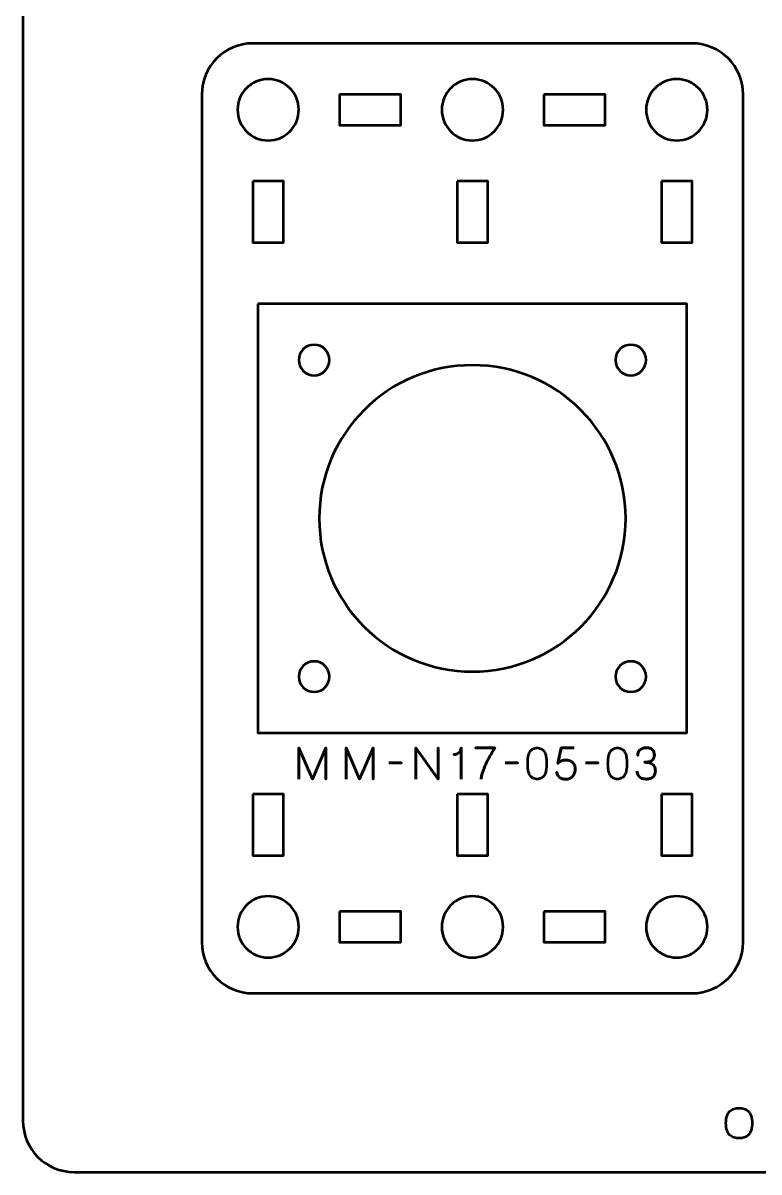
# Model space of a CAD drawing. Header units: centimetres. Extents: x -17.9 to -3.1, y -25.3 to -4.3.
# Drawn here: x -17.9 to -10.69, y -25.35 to -14.1 of the extents above; entities that cross this region are included whole.
import ezdxf

# ---------------------------------------------------------------- set-up
doc = ezdxf.new("R2010")
doc.units = ezdxf.units.CM
doc.header["$MEASUREMENT"] = 0
doc.layers.add('Layer 1', color=7, linetype='Continuous')

msp = doc.modelspace()

# ---------------------------------------------------------------- linework, layer by layer
at = {"layer": 'Layer 1', "color": 7, "lineweight": 53}
msp.add_open_spline([(-17.90003, -24.8499), (-17.90003, -24.8499), (-17.90003, -4.84994), (-17.90003, -4.84994), (-17.90003, -4.84994), (-17.90003, -4.57297), (-17.67694, -4.34998), (-17.39994, -4.34998), (-17.39994, -4.34998), (-17.39994, -4.34998), (-3.60007, -4.34998), (-3.60007, -4.34998), (-3.60007, -4.34998), (-3.32293, -4.34998), (-3.09997, -4.57297), (-3.09997, -4.84994), (-3.09997, -4.84994), (-3.09997, -4.84994), (-3.09997, -24.8499), (-3.09997, -24.8499), (-3.09997, -24.8499), (-3.09997, -25.1269), (-3.32293, -25.34999), (-3.60007, -25.34999), (-3.60007, -25.34999), (-3.60007, -25.34999), (-17.39994, -25.34999), (-17.39994, -25.34999), (-17.39994, -25.34999), (-17.67694, -25.34999), (-17.90003, -25.1269), (-17.90003, -24.8499)], degree=3, knots=[0, 0, 0, 0, 0.125, 0.125, 0.125, 0.125, 0.25, 0.25, 0.25, 0.25, 0.375, 0.375, 0.375, 0.375, 0.5, 0.5, 0.5, 0.5, 0.625, 0.625, 0.625, 0.625, 0.75, 0.75, 0.75, 0.75, 0.875, 0.875, 0.875, 0.875, 1, 1, 1, 1], dxfattribs=at)
at = {"layer": 'Layer 1', "color": 2, "lineweight": 53}
msp.add_open_spline([(-15.64991, -14.29991), (-15.64991, -14.29991), (-11.35002, -14.29991), (-11.35002, -14.29991), (-11.35002, -14.29991), (-11.07302, -14.29991), (-10.84992, -14.52301), (-10.84992, -14.80001), (-10.84992, -14.80001), (-10.84992, -14.80001), (-10.84992, -23.09991), (-10.84992, -23.09991), (-10.84992, -23.09991), (-10.84992, -23.37691), (-11.07302, -23.60001), (-11.35002, -23.60001), (-11.35002, -23.60001), (-11.35002, -23.60001), (-15.64991, -23.60001), (-15.64991, -23.60001), (-15.64991, -23.60001), (-15.92691, -23.60001), (-16.15001, -23.37691), (-16.15001, -23.09991), (-16.15001, -23.09991), (-16.15001, -23.09991), (-16.15001, -14.80001), (-16.15001, -14.80001), (-16.15001, -14.80001), (-16.15001, -14.52301), (-15.92691, -14.29991), (-15.64991, -14.29991)], degree=3, knots=[0, 0, 0, 0, 0.125, 0.125, 0.125, 0.125, 0.25, 0.25, 0.25, 0.25, 0.375, 0.375, 0.375, 0.375, 0.5, 0.5, 0.5, 0.5, 0.625, 0.625, 0.625, 0.625, 0.75, 0.75, 0.75, 0.75, 0.875, 0.875, 0.875, 0.875, 1, 1, 1, 1], dxfattribs=at)
at = {"layer": 'Layer 1', "lineweight": 53}
for points in [[(-15.1999, -14.94994), (-15.1999, -15.11571), (-15.33428, -15.24994), (-15.49991, -15.24994), (-15.49991, -15.24994), (-15.66568, -15.24994), (-15.79991, -15.11571), (-15.79991, -14.94994), (-15.79991, -14.94994), (-15.79991, -14.78428), (-15.66568, -14.64994), (-15.49991, -14.64994), (-15.49991, -14.64994), (-15.33428, -14.64994), (-15.1999, -14.78428), (-15.1999, -14.94994)], [(-13.19998, -14.94994), (-13.19998, -15.11571), (-13.33432, -15.24994), (-13.49997, -15.24994), (-13.49997, -15.24994), (-13.6656, -15.24994), (-13.79998, -15.11571), (-13.79998, -14.94994), (-13.79998, -14.94994), (-13.79998, -14.78428), (-13.6656, -14.64994), (-13.49997, -14.64994), (-13.49997, -14.64994), (-13.33432, -14.64994), (-13.19998, -14.78428), (-13.19998, -14.94994)], [(-11.20001, -14.94994), (-11.20001, -15.11571), (-11.33425, -15.24994), (-11.50002, -15.24994), (-11.50002, -15.24994), (-11.66568, -15.24994), (-11.80002, -15.11571), (-11.80002, -14.94994), (-11.80002, -14.94994), (-11.80002, -14.78428), (-11.66568, -14.64994), (-11.50002, -14.64994), (-11.50002, -14.64994), (-11.33425, -14.64994), (-11.20001, -14.78428), (-11.20001, -14.94994)], [(-14.8, -14.80001), (-14.8, -14.80001), (-14.19999, -14.80001), (-14.19999, -14.80001), (-14.19999, -14.80001), (-14.19999, -14.80001), (-14.19999, -15.10001), (-14.19999, -15.10001), (-14.19999, -15.10001), (-14.19999, -15.10001), (-14.8, -15.10001), (-14.8, -15.10001), (-14.8, -15.10001), (-14.8, -15.10001), (-14.8, -14.80001), (-14.8, -14.80001)], [(-12.79993, -14.80001), (-12.79993, -14.80001), (-12.19993, -14.80001), (-12.19993, -14.80001), (-12.19993, -14.80001), (-12.19993, -14.80001), (-12.19993, -15.10001), (-12.19993, -15.10001), (-12.19993, -15.10001), (-12.19993, -15.10001), (-12.79993, -15.10001), (-12.79993, -15.10001), (-12.79993, -15.10001), (-12.79993, -15.10001), (-12.79993, -14.80001), (-12.79993, -14.80001)], [(-15.64998, -15.64996), (-15.64998, -15.64996), (-15.34998, -15.64996), (-15.34998, -15.64996), (-15.34998, -15.64996), (-15.34998, -15.64996), (-15.34998, -16.24996), (-15.34998, -16.24996), (-15.34998, -16.24996), (-15.34998, -16.24996), (-15.64998, -16.24996), (-15.64998, -16.24996), (-15.64998, -16.24996), (-15.64998, -16.24996), (-15.64998, -15.64996), (-15.64998, -15.64996)], [(-13.65005, -15.64996), (-13.65005, -15.64996), (-13.35005, -15.64996), (-13.35005, -15.64996), (-13.35005, -15.64996), (-13.35005, -15.64996), (-13.35005, -16.24996), (-13.35005, -16.24996), (-13.35005, -16.24996), (-13.35005, -16.24996), (-13.65005, -16.24996), (-13.65005, -16.24996), (-13.65005, -16.24996), (-13.65005, -16.24996), (-13.65005, -15.64996), (-13.65005, -15.64996)], [(-11.64995, -15.64996), (-11.64995, -15.64996), (-11.34994, -15.64996), (-11.34994, -15.64996), (-11.34994, -15.64996), (-11.34994, -15.64996), (-11.34994, -16.24996), (-11.34994, -16.24996), (-11.34994, -16.24996), (-11.34994, -16.24996), (-11.64995, -16.24996), (-11.64995, -16.24996), (-11.64995, -16.24996), (-11.64995, -16.24996), (-11.64995, -15.64996), (-11.64995, -15.64996)], [(-15.64998, -21.64996), (-15.64998, -21.64996), (-15.34998, -21.64996), (-15.34998, -21.64996), (-15.34998, -21.64996), (-15.34998, -21.64996), (-15.34998, -22.24996), (-15.34998, -22.24996), (-15.34998, -22.24996), (-15.34998, -22.24996), (-15.64998, -22.24996), (-15.64998, -22.24996), (-15.64998, -22.24996), (-15.64998, -22.24996), (-15.64998, -21.64996), (-15.64998, -21.64996)], [(-13.65005, -21.64996), (-13.65005, -21.64996), (-13.35005, -21.64996), (-13.35005, -21.64996), (-13.35005, -21.64996), (-13.35005, -21.64996), (-13.35005, -22.24996), (-13.35005, -22.24996), (-13.35005, -22.24996), (-13.35005, -22.24996), (-13.65005, -22.24996), (-13.65005, -22.24996), (-13.65005, -22.24996), (-13.65005, -22.24996), (-13.65005, -21.64996), (-13.65005, -21.64996)], [(-11.64995, -21.64996), (-11.64995, -21.64996), (-11.34994, -21.64996), (-11.34994, -21.64996), (-11.34994, -21.64996), (-11.34994, -21.64996), (-11.34994, -22.24996), (-11.34994, -22.24996), (-11.34994, -22.24996), (-11.34994, -22.24996), (-11.64995, -22.24996), (-11.64995, -22.24996), (-11.64995, -22.24996), (-11.64995, -22.24996), (-11.64995, -21.64996), (-11.64995, -21.64996)], [(-15.1999, -22.94998), (-15.1999, -23.11561), (-15.33428, -23.24998), (-15.49991, -23.24998), (-15.49991, -23.24998), (-15.66568, -23.24998), (-15.79991, -23.11561), (-15.79991, -22.94998), (-15.79991, -22.94998), (-15.79991, -22.78421), (-15.66568, -22.64998), (-15.49991, -22.64998), (-15.49991, -22.64998), (-15.33428, -22.64998), (-15.1999, -22.78421), (-15.1999, -22.94998)], [(-13.19998, -22.94998), (-13.19998, -23.11561), (-13.33432, -23.24998), (-13.49997, -23.24998), (-13.49997, -23.24998), (-13.6656, -23.24998), (-13.79998, -23.11561), (-13.79998, -22.94998), (-13.79998, -22.94998), (-13.79998, -22.78421), (-13.6656, -22.64998), (-13.49997, -22.64998), (-13.49997, -22.64998), (-13.33432, -22.64998), (-13.19998, -22.78421), (-13.19998, -22.94998)], [(-11.20001, -22.94998), (-11.20001, -23.11561), (-11.33425, -23.24998), (-11.50002, -23.24998), (-11.50002, -23.24998), (-11.66568, -23.24998), (-11.80002, -23.11561), (-11.80002, -22.94998), (-11.80002, -22.94998), (-11.80002, -22.78421), (-11.66568, -22.64998), (-11.50002, -22.64998), (-11.50002, -22.64998), (-11.33425, -22.64998), (-11.20001, -22.78421), (-11.20001, -22.94998)], [(-14.8, -22.79991), (-14.8, -22.79991), (-14.19999, -22.79991), (-14.19999, -22.79991), (-14.19999, -22.79991), (-14.19999, -22.79991), (-14.19999, -23.09991), (-14.19999, -23.09991), (-14.19999, -23.09991), (-14.19999, -23.09991), (-14.8, -23.09991), (-14.8, -23.09991), (-14.8, -23.09991), (-14.8, -23.09991), (-14.8, -22.79991), (-14.8, -22.79991)], [(-12.79993, -22.79991), (-12.79993, -22.79991), (-12.19993, -22.79991), (-12.19993, -22.79991), (-12.19993, -22.79991), (-12.19993, -22.79991), (-12.19993, -23.09991), (-12.19993, -23.09991), (-12.19993, -23.09991), (-12.19993, -23.09991), (-12.79993, -23.09991), (-12.79993, -23.09991), (-12.79993, -23.09991), (-12.79993, -23.09991), (-12.79993, -22.79991), (-12.79993, -22.79991)]]:
    msp.add_open_spline(points, degree=3, knots=[0, 0, 0, 0, 0.25, 0.25, 0.25, 0.25, 0.5, 0.5, 0.5, 0.5, 0.75, 0.75, 0.75, 0.75, 1, 1, 1, 1], dxfattribs=at)
at = {"layer": 'Layer 1', "color": 30, "lineweight": 53}
for points, knots in [([(-15.60001, -16.84999), (-15.60001, -16.84999), (-11.40001, -16.84999), (-11.40001, -16.84999), (-11.40001, -16.84999), (-11.40001, -16.84999), (-11.40001, -21.04999), (-11.40001, -21.04999), (-11.40001, -21.04999), (-11.40001, -21.04999), (-15.60001, -21.04999), (-15.60001, -21.04999), (-15.60001, -21.04999), (-15.60001, -21.04999), (-15.60001, -16.84999), (-15.60001, -16.84999)], [0, 0, 0, 0, 0.25, 0.25, 0.25, 0.25, 0.5, 0.5, 0.5, 0.5, 0.75, 0.75, 0.75, 0.75, 1, 1, 1, 1]), ([(-15.19816, -21.50258), (-15.19816, -21.50258), (-15.19816, -21.19736), (-15.19816, -21.19736), (-15.19816, -21.19736), (-15.19816, -21.19736), (-15.06693, -21.50258), (-15.06693, -21.50258), (-15.06693, -21.50258), (-15.06693, -21.50258), (-14.93527, -21.19736), (-14.93527, -21.19736), (-14.93527, -21.19736), (-14.93527, -21.19736), (-14.93527, -21.50258), (-14.93527, -21.50258), (-14.93527, -21.50258), (-14.93527, -21.50258), (-14.93527, -21.19736), (-14.93527, -21.19736), (-14.93527, -21.19736), (-14.93527, -21.19736), (-15.06693, -21.50258), (-15.06693, -21.50258), (-15.06693, -21.50258), (-15.06693, -21.50258), (-15.19816, -21.19736), (-15.19816, -21.19736), (-15.19816, -21.19736), (-15.19816, -21.19736), (-15.19816, -21.50258), (-15.19816, -21.50258)], [0, 0, 0, 0, 0.125, 0.125, 0.125, 0.125, 0.25, 0.25, 0.25, 0.25, 0.375, 0.375, 0.375, 0.375, 0.5, 0.5, 0.5, 0.5, 0.625, 0.625, 0.625, 0.625, 0.75, 0.75, 0.75, 0.75, 0.875, 0.875, 0.875, 0.875, 1, 1, 1, 1]), ([(-14.73546, -21.50258), (-14.73546, -21.50258), (-14.73546, -21.19736), (-14.73546, -21.19736), (-14.73546, -21.19736), (-14.73546, -21.19736), (-14.60423, -21.50258), (-14.60423, -21.50258), (-14.60423, -21.50258), (-14.60423, -21.50258), (-14.47257, -21.19736), (-14.47257, -21.19736), (-14.47257, -21.19736), (-14.47257, -21.19736), (-14.47257, -21.50258), (-14.47257, -21.50258), (-14.47257, -21.50258), (-14.47257, -21.50258), (-14.47257, -21.19736), (-14.47257, -21.19736), (-14.47257, -21.19736), (-14.47257, -21.19736), (-14.60423, -21.50258), (-14.60423, -21.50258), (-14.60423, -21.50258), (-14.60423, -21.50258), (-14.73546, -21.19736), (-14.73546, -21.19736), (-14.73546, -21.19736), (-14.73546, -21.19736), (-14.73546, -21.50258), (-14.73546, -21.50258)], [0, 0, 0, 0, 0.125, 0.125, 0.125, 0.125, 0.25, 0.25, 0.25, 0.25, 0.375, 0.375, 0.375, 0.375, 0.5, 0.5, 0.5, 0.5, 0.625, 0.625, 0.625, 0.625, 0.75, 0.75, 0.75, 0.75, 0.875, 0.875, 0.875, 0.875, 1, 1, 1, 1]), ([(-14.05263, -21.50258), (-14.05263, -21.50258), (-14.05263, -21.19736), (-14.05263, -21.19736), (-14.05263, -21.19736), (-14.05263, -21.19736), (-13.83504, -21.50258), (-13.83504, -21.50258), (-13.83504, -21.50258), (-13.83504, -21.50258), (-13.83504, -21.19736), (-13.83504, -21.19736), (-13.83504, -21.19736), (-13.83504, -21.19736), (-13.83504, -21.50258), (-13.83504, -21.50258), (-13.83504, -21.50258), (-13.83504, -21.50258), (-14.05263, -21.19736), (-14.05263, -21.19736), (-14.05263, -21.19736), (-14.05263, -21.19736), (-14.05263, -21.50258), (-14.05263, -21.50258)], [0, 0, 0, 0, 0.16666667, 0.16666667, 0.16666667, 0.16666667, 0.33333333, 0.33333333, 0.33333333, 0.33333333, 0.5, 0.5, 0.5, 0.5, 0.66666667, 0.66666667, 0.66666667, 0.66666667, 0.83333333, 0.83333333, 0.83333333, 0.83333333, 1, 1, 1, 1]), ([(-13.61109, -21.50258), (-13.61109, -21.50258), (-13.61109, -21.19736), (-13.61109, -21.19736), (-13.61109, -21.19736), (-13.61116, -21.20773), (-13.613, -21.21662), (-13.61653, -21.22403), (-13.61653, -21.22403), (-13.61998, -21.23151), (-13.62457, -21.23765), (-13.63021, -21.24258), (-13.63021, -21.24258), (-13.63586, -21.24752), (-13.64193, -21.25147), (-13.64842, -21.25444), (-13.64842, -21.25444), (-13.65491, -21.25733), (-13.66119, -21.25952), (-13.66726, -21.26086), (-13.66726, -21.26086), (-13.67339, -21.26227), (-13.67862, -21.26312), (-13.68306, -21.2634), (-13.68306, -21.2634), (-13.67862, -21.26312), (-13.67339, -21.26227), (-13.66726, -21.26086), (-13.66726, -21.26086), (-13.66119, -21.25952), (-13.65491, -21.25733), (-13.64842, -21.25444), (-13.64842, -21.25444), (-13.64193, -21.25147), (-13.63586, -21.24752), (-13.63021, -21.24258), (-13.63021, -21.24258), (-13.62457, -21.23765), (-13.61998, -21.23151), (-13.61653, -21.22403), (-13.61653, -21.22403), (-13.613, -21.21662), (-13.61116, -21.20773), (-13.61109, -21.19736), (-13.61109, -21.19736), (-13.61109, -21.19736), (-13.61109, -21.50258), (-13.61109, -21.50258)], [0, 0, 0, 0, 0.08333333, 0.08333333, 0.08333333, 0.08333333, 0.16666667, 0.16666667, 0.16666667, 0.16666667, 0.25, 0.25, 0.25, 0.25, 0.33333333, 0.33333333, 0.33333333, 0.33333333, 0.41666667, 0.41666667, 0.41666667, 0.41666667, 0.5, 0.5, 0.5, 0.5, 0.58333333, 0.58333333, 0.58333333, 0.58333333, 0.66666667, 0.66666667, 0.66666667, 0.66666667, 0.75, 0.75, 0.75, 0.75, 0.83333333, 0.83333333, 0.83333333, 0.83333333, 0.91666667, 0.91666667, 0.91666667, 0.91666667, 1, 1, 1, 1]), ([(-13.41383, -21.50258), (-13.41362, -21.4908), (-13.41157, -21.47718), (-13.40769, -21.46166), (-13.40769, -21.46166), (-13.40381, -21.44607), (-13.39852, -21.42927), (-13.39181, -21.41128), (-13.39181, -21.41128), (-13.38511, -21.39329), (-13.37735, -21.3748), (-13.3686, -21.35568), (-13.3686, -21.35568), (-13.35992, -21.33656), (-13.35054, -21.31766), (-13.34059, -21.29882), (-13.34059, -21.29882), (-13.33064, -21.27998), (-13.32048, -21.26192), (-13.31011, -21.24463), (-13.31011, -21.24463), (-13.29974, -21.22742), (-13.28958, -21.21168), (-13.27963, -21.19736), (-13.27963, -21.19736), (-13.27963, -21.19736), (-13.46886, -21.19736), (-13.46886, -21.19736), (-13.46886, -21.19736), (-13.46886, -21.19736), (-13.27963, -21.19736), (-13.27963, -21.19736), (-13.27963, -21.19736), (-13.28958, -21.21168), (-13.29974, -21.22742), (-13.31011, -21.24463), (-13.31011, -21.24463), (-13.32048, -21.26192), (-13.33064, -21.27998), (-13.34059, -21.29882), (-13.34059, -21.29882), (-13.35054, -21.31766), (-13.35992, -21.33656), (-13.3686, -21.35568), (-13.3686, -21.35568), (-13.37735, -21.3748), (-13.38511, -21.39329), (-13.39181, -21.41128), (-13.39181, -21.41128), (-13.39852, -21.42927), (-13.40381, -21.44607), (-13.40769, -21.46166), (-13.40769, -21.46166), (-13.41157, -21.47718), (-13.41362, -21.4908), (-13.41383, -21.50258)], [0, 0, 0, 0, 0.07142857, 0.07142857, 0.07142857, 0.07142857, 0.14285714, 0.14285714, 0.14285714, 0.14285714, 0.21428571, 0.21428571, 0.21428571, 0.21428571, 0.28571429, 0.28571429, 0.28571429, 0.28571429, 0.35714286, 0.35714286, 0.35714286, 0.35714286, 0.42857143, 0.42857143, 0.42857143, 0.42857143, 0.5, 0.5, 0.5, 0.5, 0.57142857, 0.57142857, 0.57142857, 0.57142857, 0.64285714, 0.64285714, 0.64285714, 0.64285714, 0.71428571, 0.71428571, 0.71428571, 0.71428571, 0.78571429, 0.78571429, 0.78571429, 0.78571429, 0.85714286, 0.85714286, 0.85714286, 0.85714286, 0.92857143, 0.92857143, 0.92857143, 0.92857143, 1, 1, 1, 1]), ([(-12.86688, -21.50258), (-12.85207, -21.50251), (-12.8393, -21.4999), (-12.82864, -21.49482), (-12.82864, -21.49482), (-12.81806, -21.48974), (-12.80924, -21.48247), (-12.80219, -21.47323), (-12.80219, -21.47323), (-12.7952, -21.46392), (-12.7897, -21.45291), (-12.78561, -21.44021), (-12.78561, -21.44021), (-12.78158, -21.42751), (-12.77869, -21.41361), (-12.77707, -21.39837), (-12.77707, -21.39837), (-12.77537, -21.38313), (-12.77453, -21.36711), (-12.7746, -21.35018), (-12.7746, -21.35018), (-12.77453, -21.33332), (-12.77537, -21.3173), (-12.77707, -21.30213), (-12.77707, -21.30213), (-12.77869, -21.28696), (-12.78158, -21.27299), (-12.78561, -21.26029), (-12.78561, -21.26029), (-12.7897, -21.24766), (-12.7952, -21.23666), (-12.80219, -21.22727), (-12.80219, -21.22727), (-12.80924, -21.21796), (-12.81806, -21.21069), (-12.82864, -21.20561), (-12.82864, -21.20561), (-12.8393, -21.20046), (-12.85207, -21.19785), (-12.86688, -21.19778), (-12.86688, -21.19778), (-12.8817, -21.19785), (-12.89447, -21.20046), (-12.90513, -21.20561), (-12.90513, -21.20561), (-12.91571, -21.21069), (-12.92453, -21.21796), (-12.93158, -21.22727), (-12.93158, -21.22727), (-12.93857, -21.23666), (-12.94407, -21.24766), (-12.94816, -21.26029), (-12.94816, -21.26029), (-12.95219, -21.27299), (-12.95508, -21.28696), (-12.9567, -21.30213), (-12.9567, -21.30213), (-12.95839, -21.3173), (-12.95924, -21.33332), (-12.95917, -21.35018), (-12.95917, -21.35018), (-12.95924, -21.36711), (-12.95839, -21.38313), (-12.9567, -21.39837), (-12.9567, -21.39837), (-12.95508, -21.41361), (-12.95219, -21.42751), (-12.94816, -21.44021), (-12.94816, -21.44021), (-12.94407, -21.45291), (-12.93857, -21.46392), (-12.93158, -21.47323), (-12.93158, -21.47323), (-12.92453, -21.48247), (-12.91571, -21.48974), (-12.90513, -21.49482), (-12.90513, -21.49482), (-12.89447, -21.4999), (-12.8817, -21.50251), (-12.86688, -21.50258)], [0, 0, 0, 0, 0.05, 0.05, 0.05, 0.05, 0.1, 0.1, 0.1, 0.1, 0.15, 0.15, 0.15, 0.15, 0.2, 0.2, 0.2, 0.2, 0.25, 0.25, 0.25, 0.25, 0.3, 0.3, 0.3, 0.3, 0.35, 0.35, 0.35, 0.35, 0.4, 0.4, 0.4, 0.4, 0.45, 0.45, 0.45, 0.45, 0.5, 0.5, 0.5, 0.5, 0.55, 0.55, 0.55, 0.55, 0.6, 0.6, 0.6, 0.6, 0.65, 0.65, 0.65, 0.65, 0.7, 0.7, 0.7, 0.7, 0.75, 0.75, 0.75, 0.75, 0.8, 0.8, 0.8, 0.8, 0.85, 0.85, 0.85, 0.85, 0.9, 0.9, 0.9, 0.9, 0.95, 0.95, 0.95, 0.95, 1, 1, 1, 1]), ([(-12.86688, -21.50258), (-12.85207, -21.50251), (-12.8393, -21.4999), (-12.82864, -21.49482), (-12.82864, -21.49482), (-12.81806, -21.48974), (-12.80924, -21.48247), (-12.80219, -21.47323), (-12.80219, -21.47323), (-12.7952, -21.46392), (-12.7897, -21.45291), (-12.78561, -21.44021), (-12.78561, -21.44021), (-12.78158, -21.42751), (-12.77869, -21.41361), (-12.77707, -21.39837), (-12.77707, -21.39837), (-12.77537, -21.38313), (-12.77453, -21.36711), (-12.7746, -21.35018), (-12.7746, -21.35018), (-12.77453, -21.33332), (-12.77537, -21.3173), (-12.77707, -21.30213), (-12.77707, -21.30213), (-12.77869, -21.28696), (-12.78158, -21.27299), (-12.78561, -21.26029), (-12.78561, -21.26029), (-12.7897, -21.24766), (-12.7952, -21.23666), (-12.80219, -21.22727), (-12.80219, -21.22727), (-12.80924, -21.21796), (-12.81806, -21.21069), (-12.82864, -21.20561), (-12.82864, -21.20561), (-12.8393, -21.20046), (-12.85207, -21.19785), (-12.86688, -21.19778), (-12.86688, -21.19778), (-12.8817, -21.19785), (-12.89447, -21.20046), (-12.90513, -21.20561), (-12.90513, -21.20561), (-12.91571, -21.21069), (-12.92453, -21.21796), (-12.93158, -21.22727), (-12.93158, -21.22727), (-12.93857, -21.23666), (-12.94407, -21.24766), (-12.94816, -21.26029), (-12.94816, -21.26029), (-12.95219, -21.27299), (-12.95508, -21.28696), (-12.9567, -21.30213), (-12.9567, -21.30213), (-12.95839, -21.3173), (-12.95924, -21.33332), (-12.95917, -21.35018), (-12.95917, -21.35018), (-12.95924, -21.36711), (-12.95839, -21.38313), (-12.9567, -21.39837), (-12.9567, -21.39837), (-12.95508, -21.41361), (-12.95219, -21.42751), (-12.94816, -21.44021), (-12.94816, -21.44021), (-12.94407, -21.45291), (-12.93857, -21.46392), (-12.93158, -21.47323), (-12.93158, -21.47323), (-12.92453, -21.48247), (-12.91571, -21.48974), (-12.90513, -21.49482), (-12.90513, -21.49482), (-12.89447, -21.4999), (-12.8817, -21.50251), (-12.86688, -21.50258)], [0, 0, 0, 0, 0.05, 0.05, 0.05, 0.05, 0.1, 0.1, 0.1, 0.1, 0.15, 0.15, 0.15, 0.15, 0.2, 0.2, 0.2, 0.2, 0.25, 0.25, 0.25, 0.25, 0.3, 0.3, 0.3, 0.3, 0.35, 0.35, 0.35, 0.35, 0.4, 0.4, 0.4, 0.4, 0.45, 0.45, 0.45, 0.45, 0.5, 0.5, 0.5, 0.5, 0.55, 0.55, 0.55, 0.55, 0.6, 0.6, 0.6, 0.6, 0.65, 0.65, 0.65, 0.65, 0.7, 0.7, 0.7, 0.7, 0.75, 0.75, 0.75, 0.75, 0.8, 0.8, 0.8, 0.8, 0.85, 0.85, 0.85, 0.85, 0.9, 0.9, 0.9, 0.9, 0.95, 0.95, 0.95, 0.95, 1, 1, 1, 1]), ([(-12.50282, -21.19736), (-12.50282, -21.19736), (-12.62982, -21.19736), (-12.62982, -21.19736), (-12.62982, -21.19736), (-12.62982, -21.19736), (-12.66369, -21.34891), (-12.66369, -21.34891), (-12.66369, -21.34891), (-12.65776, -21.34383), (-12.65212, -21.33925), (-12.64668, -21.33522), (-12.64668, -21.33522), (-12.64132, -21.3312), (-12.63568, -21.32782), (-12.62968, -21.32499), (-12.62968, -21.32499), (-12.62375, -21.32217), (-12.61698, -21.32005), (-12.60936, -21.31857), (-12.60936, -21.31857), (-12.60181, -21.31709), (-12.59278, -21.31631), (-12.58241, -21.31631), (-12.58241, -21.31631), (-12.57394, -21.31631), (-12.56547, -21.31744), (-12.55701, -21.31977), (-12.55701, -21.31977), (-12.54854, -21.32203), (-12.5405, -21.32549), (-12.53288, -21.33007), (-12.53288, -21.33007), (-12.52519, -21.33473), (-12.51841, -21.34052), (-12.51249, -21.3475), (-12.51249, -21.3475), (-12.50649, -21.35449), (-12.50176, -21.36267), (-12.49838, -21.37205), (-12.49838, -21.37205), (-12.49492, -21.38144), (-12.49316, -21.39209), (-12.49309, -21.40394), (-12.49309, -21.40394), (-12.49301, -21.40832), (-12.49351, -21.41382), (-12.4945, -21.42031), (-12.4945, -21.42031), (-12.49541, -21.4268), (-12.49711, -21.43386), (-12.49951, -21.44134), (-12.49951, -21.44134), (-12.5019, -21.44882), (-12.50529, -21.45623), (-12.50959, -21.46356), (-12.50959, -21.46356), (-12.5139, -21.4709), (-12.5194, -21.4776), (-12.52603, -21.48367), (-12.52603, -21.48367), (-12.53267, -21.48974), (-12.54071, -21.49461), (-12.55009, -21.49828), (-12.55009, -21.49828), (-12.55955, -21.50187), (-12.57063, -21.50378), (-12.58325, -21.50385), (-12.58325, -21.50385), (-12.59835, -21.50378), (-12.61105, -21.50216), (-12.62135, -21.49912), (-12.62135, -21.49912), (-12.63166, -21.49602), (-12.64005, -21.492), (-12.64654, -21.48692), (-12.64654, -21.48692), (-12.6531, -21.48184), (-12.65818, -21.47626), (-12.66185, -21.4702), (-12.66185, -21.4702), (-12.66552, -21.46413), (-12.66827, -21.45806), (-12.67011, -21.45199), (-12.67011, -21.45199), (-12.67194, -21.44592), (-12.67335, -21.44035), (-12.67427, -21.43527), (-12.67427, -21.43527), (-12.67335, -21.44035), (-12.67194, -21.44592), (-12.67011, -21.45199), (-12.67011, -21.45199), (-12.66827, -21.45806), (-12.66552, -21.46413), (-12.66185, -21.4702), (-12.66185, -21.4702), (-12.65818, -21.47626), (-12.6531, -21.48184), (-12.64654, -21.48692), (-12.64654, -21.48692), (-12.64005, -21.492), (-12.63166, -21.49602), (-12.62135, -21.49912), (-12.62135, -21.49912), (-12.61105, -21.50216), (-12.59835, -21.50378), (-12.58325, -21.50385), (-12.58325, -21.50385), (-12.57063, -21.50378), (-12.55955, -21.50187), (-12.55009, -21.49828), (-12.55009, -21.49828), (-12.54071, -21.49461), (-12.53267, -21.48974), (-12.52603, -21.48367), (-12.52603, -21.48367), (-12.5194, -21.4776), (-12.5139, -21.4709), (-12.50959, -21.46356), (-12.50959, -21.46356), (-12.50529, -21.45623), (-12.5019, -21.44882), (-12.49951, -21.44134), (-12.49951, -21.44134), (-12.49711, -21.43386), (-12.49541, -21.4268), (-12.4945, -21.42031), (-12.4945, -21.42031), (-12.49351, -21.41382), (-12.49301, -21.40832), (-12.49309, -21.40394), (-12.49309, -21.40394), (-12.49316, -21.39209), (-12.49492, -21.38144), (-12.49838, -21.37205), (-12.49838, -21.37205), (-12.50176, -21.36267), (-12.50649, -21.35449), (-12.51249, -21.3475), (-12.51249, -21.3475), (-12.51841, -21.34052), (-12.52519, -21.33473), (-12.53288, -21.33007), (-12.53288, -21.33007), (-12.5405, -21.32549), (-12.54854, -21.32203), (-12.55701, -21.31977), (-12.55701, -21.31977), (-12.56547, -21.31744), (-12.57394, -21.31631), (-12.58241, -21.31631), (-12.58241, -21.31631), (-12.59278, -21.31631), (-12.60181, -21.31709), (-12.60936, -21.31857), (-12.60936, -21.31857), (-12.61698, -21.32005), (-12.62375, -21.32217), (-12.62968, -21.32499), (-12.62968, -21.32499), (-12.63568, -21.32782), (-12.64132, -21.3312), (-12.64668, -21.33522), (-12.64668, -21.33522), (-12.65212, -21.33925), (-12.65776, -21.34383), (-12.66369, -21.34891), (-12.66369, -21.34891), (-12.66369, -21.34891), (-12.62982, -21.19736), (-12.62982, -21.19736), (-12.62982, -21.19736), (-12.62982, -21.19736), (-12.50282, -21.19736), (-12.50282, -21.19736)], [0, 0, 0, 0, 0.02272727, 0.02272727, 0.02272727, 0.02272727, 0.04545455, 0.04545455, 0.04545455, 0.04545455, 0.06818182, 0.06818182, 0.06818182, 0.06818182, 0.09090909, 0.09090909, 0.09090909, 0.09090909, 0.11363636, 0.11363636, 0.11363636, 0.11363636, 0.13636364, 0.13636364, 0.13636364, 0.13636364, 0.15909091, 0.15909091, 0.15909091, 0.15909091, 0.18181818, 0.18181818, 0.18181818, 0.18181818, 0.20454545, 0.20454545, 0.20454545, 0.20454545, 0.22727273, 0.22727273, 0.22727273, 0.22727273, 0.25, 0.25, 0.25, 0.25, 0.27272727, 0.27272727, 0.27272727, 0.27272727, 0.29545455, 0.29545455, 0.29545455, 0.29545455, 0.31818182, 0.31818182, 0.31818182, 0.31818182, 0.34090909, 0.34090909, 0.34090909, 0.34090909, 0.36363636, 0.36363636, 0.36363636, 0.36363636, 0.38636364, 0.38636364, 0.38636364, 0.38636364, 0.40909091, 0.40909091, 0.40909091, 0.40909091, 0.43181818, 0.43181818, 0.43181818, 0.43181818, 0.45454545, 0.45454545, 0.45454545, 0.45454545, 0.47727273, 0.47727273, 0.47727273, 0.47727273, 0.5, 0.5, 0.5, 0.5, 0.52272727, 0.52272727, 0.52272727, 0.52272727, 0.54545455, 0.54545455, 0.54545455, 0.54545455, 0.56818182, 0.56818182, 0.56818182, 0.56818182, 0.59090909, 0.59090909, 0.59090909, 0.59090909, 0.61363636, 0.61363636, 0.61363636, 0.61363636, 0.63636364, 0.63636364, 0.63636364, 0.63636364, 0.65909091, 0.65909091, 0.65909091, 0.65909091, 0.68181818, 0.68181818, 0.68181818, 0.68181818, 0.70454545, 0.70454545, 0.70454545, 0.70454545, 0.72727273, 0.72727273, 0.72727273, 0.72727273, 0.75, 0.75, 0.75, 0.75, 0.77272727, 0.77272727, 0.77272727, 0.77272727, 0.79545455, 0.79545455, 0.79545455, 0.79545455, 0.81818182, 0.81818182, 0.81818182, 0.81818182, 0.84090909, 0.84090909, 0.84090909, 0.84090909, 0.86363636, 0.86363636, 0.86363636, 0.86363636, 0.88636364, 0.88636364, 0.88636364, 0.88636364, 0.90909091, 0.90909091, 0.90909091, 0.90909091, 0.93181818, 0.93181818, 0.93181818, 0.93181818, 0.95454545, 0.95454545, 0.95454545, 0.95454545, 0.97727273, 0.97727273, 0.97727273, 0.97727273, 1, 1, 1, 1]), ([(-12.08076, -21.50258), (-12.06595, -21.50251), (-12.05318, -21.4999), (-12.04252, -21.49482), (-12.04252, -21.49482), (-12.03194, -21.48974), (-12.02312, -21.48247), (-12.01607, -21.47323), (-12.01607, -21.47323), (-12.00908, -21.46392), (-12.00358, -21.45291), (-11.99949, -21.44021), (-11.99949, -21.44021), (-11.99546, -21.42751), (-11.99257, -21.41361), (-11.99095, -21.39837), (-11.99095, -21.39837), (-11.98925, -21.38313), (-11.98841, -21.36711), (-11.98848, -21.35018), (-11.98848, -21.35018), (-11.98841, -21.33332), (-11.98925, -21.3173), (-11.99095, -21.30213), (-11.99095, -21.30213), (-11.99257, -21.28696), (-11.99546, -21.27299), (-11.99949, -21.26029), (-11.99949, -21.26029), (-12.00358, -21.24766), (-12.00908, -21.23666), (-12.01607, -21.22727), (-12.01607, -21.22727), (-12.02312, -21.21796), (-12.03194, -21.21069), (-12.04252, -21.20561), (-12.04252, -21.20561), (-12.05318, -21.20046), (-12.06595, -21.19785), (-12.08076, -21.19778), (-12.08076, -21.19778), (-12.09558, -21.19785), (-12.10835, -21.20046), (-12.11901, -21.20561), (-12.11901, -21.20561), (-12.12959, -21.21069), (-12.13841, -21.21796), (-12.14546, -21.22727), (-12.14546, -21.22727), (-12.15245, -21.23666), (-12.15795, -21.24766), (-12.16204, -21.26029), (-12.16204, -21.26029), (-12.16607, -21.27299), (-12.16896, -21.28696), (-12.17058, -21.30213), (-12.17058, -21.30213), (-12.17227, -21.3173), (-12.17312, -21.33332), (-12.17305, -21.35018), (-12.17305, -21.35018), (-12.17312, -21.36711), (-12.17227, -21.38313), (-12.17058, -21.39837), (-12.17058, -21.39837), (-12.16896, -21.41361), (-12.16607, -21.42751), (-12.16204, -21.44021), (-12.16204, -21.44021), (-12.15795, -21.45291), (-12.15245, -21.46392), (-12.14546, -21.47323), (-12.14546, -21.47323), (-12.13841, -21.48247), (-12.12959, -21.48974), (-12.11901, -21.49482), (-12.11901, -21.49482), (-12.10835, -21.4999), (-12.09558, -21.50251), (-12.08076, -21.50258)], [0, 0, 0, 0, 0.05, 0.05, 0.05, 0.05, 0.1, 0.1, 0.1, 0.1, 0.15, 0.15, 0.15, 0.15, 0.2, 0.2, 0.2, 0.2, 0.25, 0.25, 0.25, 0.25, 0.3, 0.3, 0.3, 0.3, 0.35, 0.35, 0.35, 0.35, 0.4, 0.4, 0.4, 0.4, 0.45, 0.45, 0.45, 0.45, 0.5, 0.5, 0.5, 0.5, 0.55, 0.55, 0.55, 0.55, 0.6, 0.6, 0.6, 0.6, 0.65, 0.65, 0.65, 0.65, 0.7, 0.7, 0.7, 0.7, 0.75, 0.75, 0.75, 0.75, 0.8, 0.8, 0.8, 0.8, 0.85, 0.85, 0.85, 0.85, 0.9, 0.9, 0.9, 0.9, 0.95, 0.95, 0.95, 0.95, 1, 1, 1, 1]), ([(-12.08076, -21.50258), (-12.06595, -21.50251), (-12.05318, -21.4999), (-12.04252, -21.49482), (-12.04252, -21.49482), (-12.03194, -21.48974), (-12.02312, -21.48247), (-12.01607, -21.47323), (-12.01607, -21.47323), (-12.00908, -21.46392), (-12.00358, -21.45291), (-11.99949, -21.44021), (-11.99949, -21.44021), (-11.99546, -21.42751), (-11.99257, -21.41361), (-11.99095, -21.39837), (-11.99095, -21.39837), (-11.98925, -21.38313), (-11.98841, -21.36711), (-11.98848, -21.35018), (-11.98848, -21.35018), (-11.98841, -21.33332), (-11.98925, -21.3173), (-11.99095, -21.30213), (-11.99095, -21.30213), (-11.99257, -21.28696), (-11.99546, -21.27299), (-11.99949, -21.26029), (-11.99949, -21.26029), (-12.00358, -21.24766), (-12.00908, -21.23666), (-12.01607, -21.22727), (-12.01607, -21.22727), (-12.02312, -21.21796), (-12.03194, -21.21069), (-12.04252, -21.20561), (-12.04252, -21.20561), (-12.05318, -21.20046), (-12.06595, -21.19785), (-12.08076, -21.19778), (-12.08076, -21.19778), (-12.09558, -21.19785), (-12.10835, -21.20046), (-12.11901, -21.20561), (-12.11901, -21.20561), (-12.12959, -21.21069), (-12.13841, -21.21796), (-12.14546, -21.22727), (-12.14546, -21.22727), (-12.15245, -21.23666), (-12.15795, -21.24766), (-12.16204, -21.26029), (-12.16204, -21.26029), (-12.16607, -21.27299), (-12.16896, -21.28696), (-12.17058, -21.30213), (-12.17058, -21.30213), (-12.17227, -21.3173), (-12.17312, -21.33332), (-12.17305, -21.35018), (-12.17305, -21.35018), (-12.17312, -21.36711), (-12.17227, -21.38313), (-12.17058, -21.39837), (-12.17058, -21.39837), (-12.16896, -21.41361), (-12.16607, -21.42751), (-12.16204, -21.44021), (-12.16204, -21.44021), (-12.15795, -21.45291), (-12.15245, -21.46392), (-12.14546, -21.47323), (-12.14546, -21.47323), (-12.13841, -21.48247), (-12.12959, -21.48974), (-12.11901, -21.49482), (-12.11901, -21.49482), (-12.10835, -21.4999), (-12.09558, -21.50251), (-12.08076, -21.50258)], [0, 0, 0, 0, 0.05, 0.05, 0.05, 0.05, 0.1, 0.1, 0.1, 0.1, 0.15, 0.15, 0.15, 0.15, 0.2, 0.2, 0.2, 0.2, 0.25, 0.25, 0.25, 0.25, 0.3, 0.3, 0.3, 0.3, 0.35, 0.35, 0.35, 0.35, 0.4, 0.4, 0.4, 0.4, 0.45, 0.45, 0.45, 0.45, 0.5, 0.5, 0.5, 0.5, 0.55, 0.55, 0.55, 0.55, 0.6, 0.6, 0.6, 0.6, 0.65, 0.65, 0.65, 0.65, 0.7, 0.7, 0.7, 0.7, 0.75, 0.75, 0.75, 0.75, 0.8, 0.8, 0.8, 0.8, 0.85, 0.85, 0.85, 0.85, 0.9, 0.9, 0.9, 0.9, 0.95, 0.95, 0.95, 0.95, 1, 1, 1, 1]), ([(-11.88815, -21.42596), (-11.88808, -21.4412), (-11.88455, -21.45446), (-11.87757, -21.46596), (-11.87757, -21.46596), (-11.87058, -21.47739), (-11.86063, -21.48635), (-11.84765, -21.49277), (-11.84765, -21.49277), (-11.83467, -21.49919), (-11.81908, -21.50244), (-11.80094, -21.50258), (-11.80094, -21.50258), (-11.78733, -21.50258), (-11.77498, -21.50117), (-11.76376, -21.49821), (-11.76376, -21.49821), (-11.75261, -21.49524), (-11.74302, -21.49066), (-11.7349, -21.48438), (-11.7349, -21.48438), (-11.72679, -21.4781), (-11.72058, -21.46998), (-11.71614, -21.46011), (-11.71614, -21.46011), (-11.71176, -21.45016), (-11.70958, -21.43823), (-11.70951, -21.42426), (-11.70951, -21.42426), (-11.70943, -21.40564), (-11.71324, -21.3899), (-11.72079, -21.37713), (-11.72079, -21.37713), (-11.72834, -21.36436), (-11.74006, -21.35477), (-11.75579, -21.34821), (-11.75579, -21.34821), (-11.77152, -21.34164), (-11.7917, -21.33833), (-11.81618, -21.33833), (-11.81618, -21.33833), (-11.79791, -21.3384), (-11.7826, -21.33671), (-11.77011, -21.33325), (-11.77011, -21.33325), (-11.75769, -21.32979), (-11.74775, -21.32492), (-11.74027, -21.31857), (-11.74027, -21.31857), (-11.73279, -21.31229), (-11.72736, -21.30481), (-11.72411, -21.29621), (-11.72411, -21.29621), (-11.72079, -21.28767), (-11.71917, -21.27829), (-11.71924, -21.26806), (-11.71924, -21.26806), (-11.71917, -21.25782), (-11.72058, -21.24837), (-11.7234, -21.23962), (-11.7234, -21.23962), (-11.72616, -21.23087), (-11.73067, -21.22318), (-11.73681, -21.21662), (-11.73681, -21.21662), (-11.74295, -21.21006), (-11.75106, -21.20491), (-11.76101, -21.20124), (-11.76101, -21.20124), (-11.77103, -21.19757), (-11.78324, -21.19574), (-11.79756, -21.19567), (-11.79756, -21.19567), (-11.81181, -21.19574), (-11.8243, -21.19785), (-11.83488, -21.20195), (-11.83488, -21.20195), (-11.84554, -21.20604), (-11.85428, -21.21161), (-11.86134, -21.21874), (-11.86134, -21.21874), (-11.86832, -21.22586), (-11.87355, -21.23398), (-11.877, -21.24315), (-11.877, -21.24315), (-11.88053, -21.25232), (-11.88222, -21.26206), (-11.88222, -21.27229), (-11.88222, -21.27229), (-11.88222, -21.26206), (-11.88053, -21.25232), (-11.877, -21.24315), (-11.877, -21.24315), (-11.87355, -21.23398), (-11.86832, -21.22586), (-11.86134, -21.21874), (-11.86134, -21.21874), (-11.85428, -21.21161), (-11.84554, -21.20604), (-11.83488, -21.20195), (-11.83488, -21.20195), (-11.8243, -21.19785), (-11.81181, -21.19574), (-11.79756, -21.19567), (-11.79756, -21.19567), (-11.78324, -21.19574), (-11.77103, -21.19757), (-11.76101, -21.20124), (-11.76101, -21.20124), (-11.75106, -21.20491), (-11.74295, -21.21006), (-11.73681, -21.21662), (-11.73681, -21.21662), (-11.73067, -21.22318), (-11.72616, -21.23087), (-11.7234, -21.23962), (-11.7234, -21.23962), (-11.72058, -21.24837), (-11.71917, -21.25782), (-11.71924, -21.26806), (-11.71924, -21.26806), (-11.71917, -21.27829), (-11.72079, -21.28767), (-11.72411, -21.29621), (-11.72411, -21.29621), (-11.72736, -21.30481), (-11.73279, -21.31229), (-11.74027, -21.31857), (-11.74027, -21.31857), (-11.74775, -21.32492), (-11.75769, -21.32979), (-11.77011, -21.33325), (-11.77011, -21.33325), (-11.7826, -21.33671), (-11.79791, -21.3384), (-11.81618, -21.33833), (-11.81618, -21.33833), (-11.7917, -21.33833), (-11.77152, -21.34164), (-11.75579, -21.34821), (-11.75579, -21.34821), (-11.74006, -21.35477), (-11.72834, -21.36436), (-11.72079, -21.37713), (-11.72079, -21.37713), (-11.71324, -21.3899), (-11.70943, -21.40564), (-11.70951, -21.42426), (-11.70951, -21.42426), (-11.70958, -21.43823), (-11.71176, -21.45016), (-11.71614, -21.46011), (-11.71614, -21.46011), (-11.72058, -21.46998), (-11.72679, -21.4781), (-11.7349, -21.48438), (-11.7349, -21.48438), (-11.74302, -21.49066), (-11.75261, -21.49524), (-11.76376, -21.49821), (-11.76376, -21.49821), (-11.77498, -21.50117), (-11.78733, -21.50258), (-11.80094, -21.50258), (-11.80094, -21.50258), (-11.81908, -21.50244), (-11.83467, -21.49919), (-11.84765, -21.49277), (-11.84765, -21.49277), (-11.86063, -21.48635), (-11.87058, -21.47739), (-11.87757, -21.46596), (-11.87757, -21.46596), (-11.88455, -21.45446), (-11.88808, -21.4412), (-11.88815, -21.42596)], [0, 0, 0, 0, 0.02272727, 0.02272727, 0.02272727, 0.02272727, 0.04545455, 0.04545455, 0.04545455, 0.04545455, 0.06818182, 0.06818182, 0.06818182, 0.06818182, 0.09090909, 0.09090909, 0.09090909, 0.09090909, 0.11363636, 0.11363636, 0.11363636, 0.11363636, 0.13636364, 0.13636364, 0.13636364, 0.13636364, 0.15909091, 0.15909091, 0.15909091, 0.15909091, 0.18181818, 0.18181818, 0.18181818, 0.18181818, 0.20454545, 0.20454545, 0.20454545, 0.20454545, 0.22727273, 0.22727273, 0.22727273, 0.22727273, 0.25, 0.25, 0.25, 0.25, 0.27272727, 0.27272727, 0.27272727, 0.27272727, 0.29545455, 0.29545455, 0.29545455, 0.29545455, 0.31818182, 0.31818182, 0.31818182, 0.31818182, 0.34090909, 0.34090909, 0.34090909, 0.34090909, 0.36363636, 0.36363636, 0.36363636, 0.36363636, 0.38636364, 0.38636364, 0.38636364, 0.38636364, 0.40909091, 0.40909091, 0.40909091, 0.40909091, 0.43181818, 0.43181818, 0.43181818, 0.43181818, 0.45454545, 0.45454545, 0.45454545, 0.45454545, 0.47727273, 0.47727273, 0.47727273, 0.47727273, 0.5, 0.5, 0.5, 0.5, 0.52272727, 0.52272727, 0.52272727, 0.52272727, 0.54545455, 0.54545455, 0.54545455, 0.54545455, 0.56818182, 0.56818182, 0.56818182, 0.56818182, 0.59090909, 0.59090909, 0.59090909, 0.59090909, 0.61363636, 0.61363636, 0.61363636, 0.61363636, 0.63636364, 0.63636364, 0.63636364, 0.63636364, 0.65909091, 0.65909091, 0.65909091, 0.65909091, 0.68181818, 0.68181818, 0.68181818, 0.68181818, 0.70454545, 0.70454545, 0.70454545, 0.70454545, 0.72727273, 0.72727273, 0.72727273, 0.72727273, 0.75, 0.75, 0.75, 0.75, 0.77272727, 0.77272727, 0.77272727, 0.77272727, 0.79545455, 0.79545455, 0.79545455, 0.79545455, 0.81818182, 0.81818182, 0.81818182, 0.81818182, 0.84090909, 0.84090909, 0.84090909, 0.84090909, 0.86363636, 0.86363636, 0.86363636, 0.86363636, 0.88636364, 0.88636364, 0.88636364, 0.88636364, 0.90909091, 0.90909091, 0.90909091, 0.90909091, 0.93181818, 0.93181818, 0.93181818, 0.93181818, 0.95454545, 0.95454545, 0.95454545, 0.95454545, 0.97727273, 0.97727273, 0.97727273, 0.97727273, 1, 1, 1, 1]), ([(-14.31848, -21.34298), (-14.31848, -21.34298), (-14.19529, -21.34298), (-14.19529, -21.34298), (-14.19529, -21.34298), (-14.19529, -21.34298), (-14.31848, -21.34298), (-14.31848, -21.34298)], [0, 0, 0, 0, 0.5, 0.5, 0.5, 0.5, 1, 1, 1, 1]), ([(-13.1793, -21.34298), (-13.1793, -21.34298), (-13.05611, -21.34298), (-13.05611, -21.34298), (-13.05611, -21.34298), (-13.05611, -21.34298), (-13.1793, -21.34298), (-13.1793, -21.34298)], [0, 0, 0, 0, 0.5, 0.5, 0.5, 0.5, 1, 1, 1, 1]), ([(-12.39318, -21.34298), (-12.39318, -21.34298), (-12.26999, -21.34298), (-12.26999, -21.34298), (-12.26999, -21.34298), (-12.26999, -21.34298), (-12.39318, -21.34298), (-12.39318, -21.34298)], [0, 0, 0, 0, 0.5, 0.5, 0.5, 0.5, 1, 1, 1, 1]), ([(-10.88987, -25.01987), (-10.87209, -25.01996), (-10.85554, -25.01771), (-10.84011, -25.01291), (-10.84011, -25.01291), (-10.82468, -25.00811), (-10.81104, -25.00011), (-10.79937, -24.98892), (-10.79937, -24.98892), (-10.78761, -24.97773), (-10.77849, -24.96258), (-10.77181, -24.94339), (-10.77181, -24.94339), (-10.76523, -24.92429), (-10.76184, -24.90049), (-10.76174, -24.87199), (-10.76174, -24.87199), (-10.76184, -24.84358), (-10.76523, -24.81987), (-10.77181, -24.80087), (-10.77181, -24.80087), (-10.77849, -24.78186), (-10.78761, -24.76672), (-10.79937, -24.75552), (-10.79937, -24.75552), (-10.81104, -24.74442), (-10.82468, -24.73643), (-10.84011, -24.73163), (-10.84011, -24.73163), (-10.85554, -24.72683), (-10.87209, -24.72457), (-10.88987, -24.72467), (-10.88987, -24.72467), (-10.90746, -24.72457), (-10.92402, -24.72683), (-10.93945, -24.73163), (-10.93945, -24.73163), (-10.95488, -24.73643), (-10.96842, -24.74442), (-10.98018, -24.75552), (-10.98018, -24.75552), (-10.99194, -24.76672), (-11.00116, -24.78186), (-11.00784, -24.80087), (-11.00784, -24.80087), (-11.01452, -24.81987), (-11.01791, -24.84358), (-11.018, -24.87199), (-11.018, -24.87199), (-11.01791, -24.90049), (-11.01452, -24.92429), (-11.00784, -24.94339), (-11.00784, -24.94339), (-11.00116, -24.96258), (-10.99194, -24.97773), (-10.98018, -24.98892), (-10.98018, -24.98892), (-10.96842, -25.00011), (-10.95488, -25.00811), (-10.93945, -25.01291), (-10.93945, -25.01291), (-10.92402, -25.01771), (-10.90746, -25.01996), (-10.88987, -25.01987)], [0, 0, 0, 0, 0.0625, 0.0625, 0.0625, 0.0625, 0.125, 0.125, 0.125, 0.125, 0.1875, 0.1875, 0.1875, 0.1875, 0.25, 0.25, 0.25, 0.25, 0.3125, 0.3125, 0.3125, 0.3125, 0.375, 0.375, 0.375, 0.375, 0.4375, 0.4375, 0.4375, 0.4375, 0.5, 0.5, 0.5, 0.5, 0.5625, 0.5625, 0.5625, 0.5625, 0.625, 0.625, 0.625, 0.625, 0.6875, 0.6875, 0.6875, 0.6875, 0.75, 0.75, 0.75, 0.75, 0.8125, 0.8125, 0.8125, 0.8125, 0.875, 0.875, 0.875, 0.875, 0.9375, 0.9375, 0.9375, 0.9375, 1, 1, 1, 1]), ([(-10.88987, -25.01987), (-10.87209, -25.01996), (-10.85554, -25.01771), (-10.84011, -25.01291), (-10.84011, -25.01291), (-10.82468, -25.00811), (-10.81104, -25.00011), (-10.79937, -24.98892), (-10.79937, -24.98892), (-10.78761, -24.97773), (-10.77849, -24.96258), (-10.77181, -24.94339), (-10.77181, -24.94339), (-10.76523, -24.92429), (-10.76184, -24.90049), (-10.76174, -24.87199), (-10.76174, -24.87199), (-10.76184, -24.84358), (-10.76523, -24.81987), (-10.77181, -24.80087), (-10.77181, -24.80087), (-10.77849, -24.78186), (-10.78761, -24.76672), (-10.79937, -24.75552), (-10.79937, -24.75552), (-10.81104, -24.74442), (-10.82468, -24.73643), (-10.84011, -24.73163), (-10.84011, -24.73163), (-10.85554, -24.72683), (-10.87209, -24.72457), (-10.88987, -24.72467), (-10.88987, -24.72467), (-10.90746, -24.72457), (-10.92402, -24.72683), (-10.93945, -24.73163), (-10.93945, -24.73163), (-10.95488, -24.73643), (-10.96842, -24.74442), (-10.98018, -24.75552), (-10.98018, -24.75552), (-10.99194, -24.76672), (-11.00116, -24.78186), (-11.00784, -24.80087), (-11.00784, -24.80087), (-11.01452, -24.81987), (-11.01791, -24.84358), (-11.018, -24.87199), (-11.018, -24.87199), (-11.01791, -24.90049), (-11.01452, -24.92429), (-11.00784, -24.94339), (-11.00784, -24.94339), (-11.00116, -24.96258), (-10.99194, -24.97773), (-10.98018, -24.98892), (-10.98018, -24.98892), (-10.96842, -25.00011), (-10.95488, -25.00811), (-10.93945, -25.01291), (-10.93945, -25.01291), (-10.92402, -25.01771), (-10.90746, -25.01996), (-10.88987, -25.01987)], [0, 0, 0, 0, 0.0625, 0.0625, 0.0625, 0.0625, 0.125, 0.125, 0.125, 0.125, 0.1875, 0.1875, 0.1875, 0.1875, 0.25, 0.25, 0.25, 0.25, 0.3125, 0.3125, 0.3125, 0.3125, 0.375, 0.375, 0.375, 0.375, 0.4375, 0.4375, 0.4375, 0.4375, 0.5, 0.5, 0.5, 0.5, 0.5625, 0.5625, 0.5625, 0.5625, 0.625, 0.625, 0.625, 0.625, 0.6875, 0.6875, 0.6875, 0.6875, 0.75, 0.75, 0.75, 0.75, 0.8125, 0.8125, 0.8125, 0.8125, 0.875, 0.875, 0.875, 0.875, 0.9375, 0.9375, 0.9375, 0.9375, 1, 1, 1, 1])]:
    msp.add_open_spline(points, degree=3, knots=knots, dxfattribs=at)
at = {"layer": 'Layer 1', "color": 250, "lineweight": 53}
for points in [[(-15.05001, -17.24999), (-14.96718, -17.24999), (-14.90001, -17.31716), (-14.90001, -17.39999), (-14.90001, -17.39999), (-14.90001, -17.48282), (-14.96718, -17.54999), (-15.05001, -17.54999), (-15.05001, -17.54999), (-15.13284, -17.54999), (-15.20001, -17.48282), (-15.20001, -17.39999), (-15.20001, -17.39999), (-15.20001, -17.31716), (-15.13284, -17.24999), (-15.05001, -17.24999)], [(-11.95001, -17.24999), (-11.86718, -17.24999), (-11.80001, -17.31716), (-11.80001, -17.39999), (-11.80001, -17.39999), (-11.80001, -17.48282), (-11.86718, -17.54999), (-11.95001, -17.54999), (-11.95001, -17.54999), (-12.03284, -17.54999), (-12.10001, -17.48282), (-12.10001, -17.39999), (-12.10001, -17.39999), (-12.10001, -17.31716), (-12.03284, -17.24999), (-11.95001, -17.24999)], [(-13.50001, -17.44999), (-12.67172, -17.44999), (-12.00001, -18.1217), (-12.00001, -18.94999), (-12.00001, -18.94999), (-12.00001, -19.77828), (-12.67172, -20.44999), (-13.50001, -20.44999), (-13.50001, -20.44999), (-14.3283, -20.44999), (-15.00001, -19.77828), (-15.00001, -18.94999), (-15.00001, -18.94999), (-15.00001, -18.1217), (-14.3283, -17.44999), (-13.50001, -17.44999)], [(-15.05001, -20.34999), (-14.96718, -20.34999), (-14.90001, -20.41716), (-14.90001, -20.49999), (-14.90001, -20.49999), (-14.90001, -20.58282), (-14.96718, -20.64999), (-15.05001, -20.64999), (-15.05001, -20.64999), (-15.13284, -20.64999), (-15.20001, -20.58282), (-15.20001, -20.49999), (-15.20001, -20.49999), (-15.20001, -20.41716), (-15.13284, -20.34999), (-15.05001, -20.34999)], [(-11.95001, -20.34999), (-11.86718, -20.34999), (-11.80001, -20.41716), (-11.80001, -20.49999), (-11.80001, -20.49999), (-11.80001, -20.58282), (-11.86718, -20.64999), (-11.95001, -20.64999), (-11.95001, -20.64999), (-12.03284, -20.64999), (-12.10001, -20.58282), (-12.10001, -20.49999), (-12.10001, -20.49999), (-12.10001, -20.41716), (-12.03284, -20.34999), (-11.95001, -20.34999)]]:
    msp.add_open_spline(points, degree=3, knots=[0, 0, 0, 0, 0.25, 0.25, 0.25, 0.25, 0.5, 0.5, 0.5, 0.5, 0.75, 0.75, 0.75, 0.75, 1, 1, 1, 1], dxfattribs=at)
at = {"layer": 'Layer 1', "color": 7}
msp.add_open_spline([(-10.88987, -25.01987), (-10.87209, -25.01996), (-10.85554, -25.01771), (-10.84011, -25.01291), (-10.84011, -25.01291), (-10.82468, -25.00811), (-10.81104, -25.00011), (-10.79937, -24.98892), (-10.79937, -24.98892), (-10.78761, -24.97773), (-10.77849, -24.96258), (-10.77181, -24.94339), (-10.77181, -24.94339), (-10.76523, -24.92429), (-10.76184, -24.90049), (-10.76174, -24.87199), (-10.76174, -24.87199), (-10.76184, -24.84358), (-10.76523, -24.81987), (-10.77181, -24.80087), (-10.77181, -24.80087), (-10.77849, -24.78186), (-10.78761, -24.76672), (-10.79937, -24.75552), (-10.79937, -24.75552), (-10.81104, -24.74442), (-10.82468, -24.73643), (-10.84011, -24.73163), (-10.84011, -24.73163), (-10.85554, -24.72683), (-10.87209, -24.72457), (-10.88987, -24.72467), (-10.88987, -24.72467), (-10.90746, -24.72457), (-10.92402, -24.72683), (-10.93945, -24.73163), (-10.93945, -24.73163), (-10.95488, -24.73643), (-10.96842, -24.74442), (-10.98018, -24.75552), (-10.98018, -24.75552), (-10.99194, -24.76672), (-11.00116, -24.78186), (-11.00784, -24.80087), (-11.00784, -24.80087), (-11.01452, -24.81987), (-11.01791, -24.84358), (-11.018, -24.87199), (-11.018, -24.87199), (-11.01791, -24.90049), (-11.01452, -24.92429), (-11.00784, -24.94339), (-11.00784, -24.94339), (-11.00116, -24.96258), (-10.99194, -24.97773), (-10.98018, -24.98892), (-10.98018, -24.98892), (-10.96842, -25.00011), (-10.95488, -25.00811), (-10.93945, -25.01291), (-10.93945, -25.01291), (-10.92402, -25.01771), (-10.90746, -25.01996), (-10.88987, -25.01987)], degree=3, knots=[0, 0, 0, 0, 0.0625, 0.0625, 0.0625, 0.0625, 0.125, 0.125, 0.125, 0.125, 0.1875, 0.1875, 0.1875, 0.1875, 0.25, 0.25, 0.25, 0.25, 0.3125, 0.3125, 0.3125, 0.3125, 0.375, 0.375, 0.375, 0.375, 0.4375, 0.4375, 0.4375, 0.4375, 0.5, 0.5, 0.5, 0.5, 0.5625, 0.5625, 0.5625, 0.5625, 0.625, 0.625, 0.625, 0.625, 0.6875, 0.6875, 0.6875, 0.6875, 0.75, 0.75, 0.75, 0.75, 0.8125, 0.8125, 0.8125, 0.8125, 0.875, 0.875, 0.875, 0.875, 0.9375, 0.9375, 0.9375, 0.9375, 1, 1, 1, 1], dxfattribs=at)
msp.add_open_spline([(-10.88987, -25.01987), (-10.87209, -25.01996), (-10.85554, -25.01771), (-10.84011, -25.01291), (-10.84011, -25.01291), (-10.82468, -25.00811), (-10.81104, -25.00011), (-10.79937, -24.98892), (-10.79937, -24.98892), (-10.78761, -24.97773), (-10.77849, -24.96258), (-10.77181, -24.94339), (-10.77181, -24.94339), (-10.76523, -24.92429), (-10.76184, -24.90049), (-10.76174, -24.87199), (-10.76174, -24.87199), (-10.76184, -24.84358), (-10.76523, -24.81987), (-10.77181, -24.80087), (-10.77181, -24.80087), (-10.77849, -24.78186), (-10.78761, -24.76672), (-10.79937, -24.75552), (-10.79937, -24.75552), (-10.81104, -24.74442), (-10.82468, -24.73643), (-10.84011, -24.73163), (-10.84011, -24.73163), (-10.85554, -24.72683), (-10.87209, -24.72457), (-10.88987, -24.72467), (-10.88987, -24.72467), (-10.90746, -24.72457), (-10.92402, -24.72683), (-10.93945, -24.73163), (-10.93945, -24.73163), (-10.95488, -24.73643), (-10.96842, -24.74442), (-10.98018, -24.75552), (-10.98018, -24.75552), (-10.99194, -24.76672), (-11.00116, -24.78186), (-11.00784, -24.80087), (-11.00784, -24.80087), (-11.01452, -24.81987), (-11.01791, -24.84358), (-11.018, -24.87199), (-11.018, -24.87199), (-11.01791, -24.90049), (-11.01452, -24.92429), (-11.00784, -24.94339), (-11.00784, -24.94339), (-11.00116, -24.96258), (-10.99194, -24.97773), (-10.98018, -24.98892), (-10.98018, -24.98892), (-10.96842, -25.00011), (-10.95488, -25.00811), (-10.93945, -25.01291), (-10.93945, -25.01291), (-10.92402, -25.01771), (-10.90746, -25.01996), (-10.88987, -25.01987)], degree=3, knots=[0, 0, 0, 0, 0.0625, 0.0625, 0.0625, 0.0625, 0.125, 0.125, 0.125, 0.125, 0.1875, 0.1875, 0.1875, 0.1875, 0.25, 0.25, 0.25, 0.25, 0.3125, 0.3125, 0.3125, 0.3125, 0.375, 0.375, 0.375, 0.375, 0.4375, 0.4375, 0.4375, 0.4375, 0.5, 0.5, 0.5, 0.5, 0.5625, 0.5625, 0.5625, 0.5625, 0.625, 0.625, 0.625, 0.625, 0.6875, 0.6875, 0.6875, 0.6875, 0.75, 0.75, 0.75, 0.75, 0.8125, 0.8125, 0.8125, 0.8125, 0.875, 0.875, 0.875, 0.875, 0.9375, 0.9375, 0.9375, 0.9375, 1, 1, 1, 1], dxfattribs=at)

doc.saveas('drawing.dxf')
